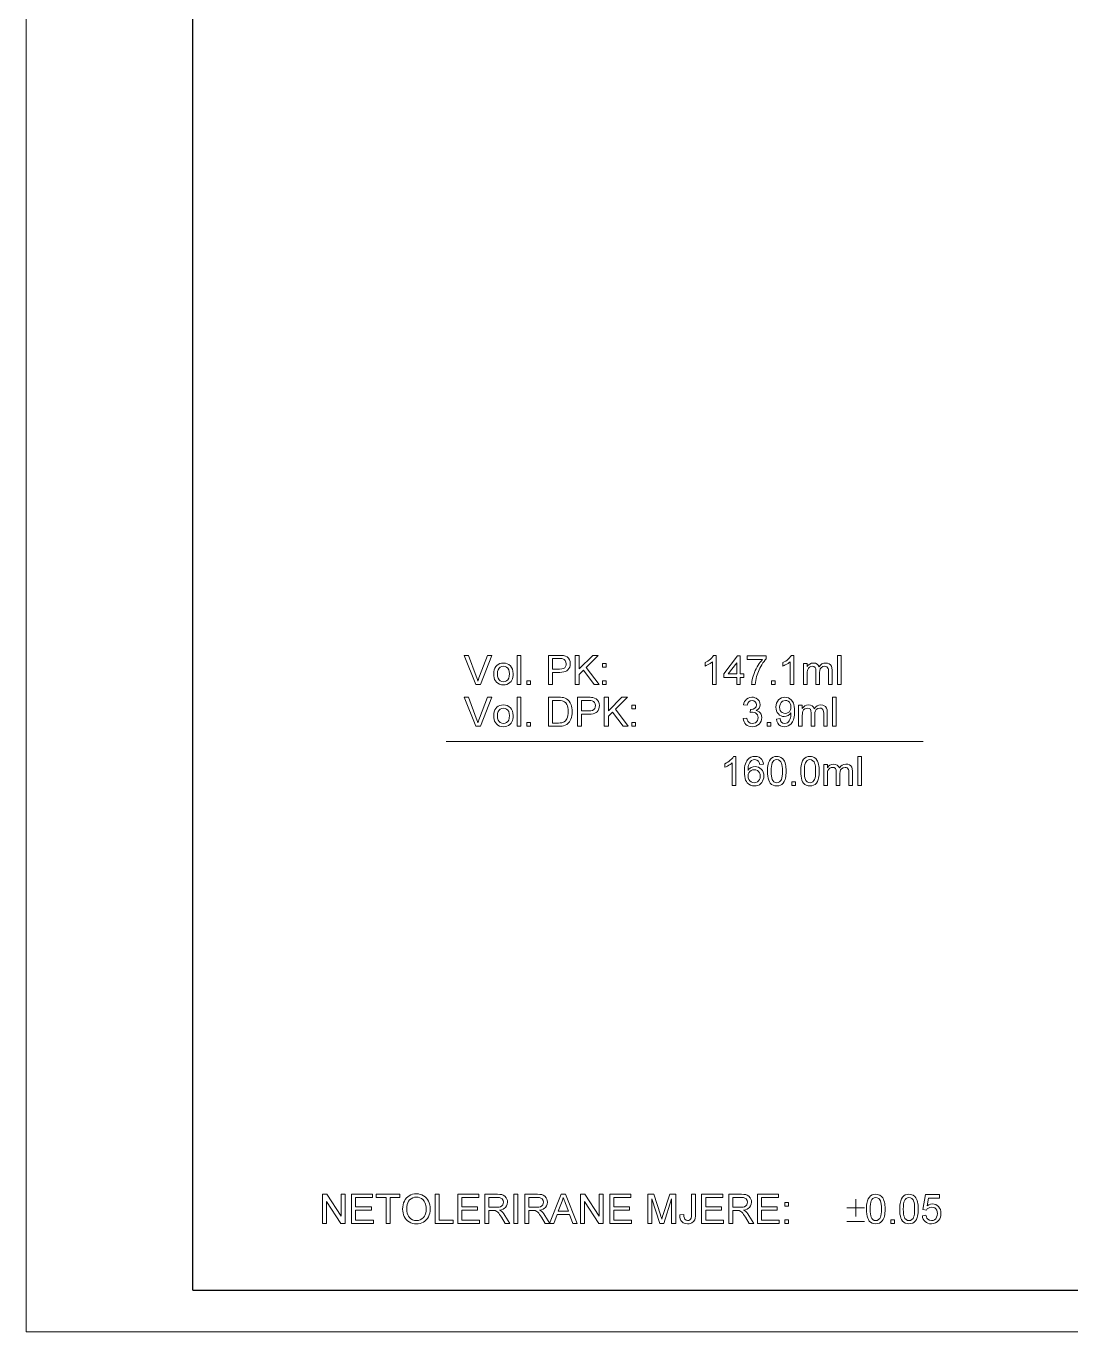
# Model space of a CAD drawing. Extents: x 0 to 297, y 0 to 420.
# Drawn here: x 0 to 125.4, y 0 to 156.8 of the extents above; entities that cross this region are included whole.
import ezdxf

# ---------------------------------------------------------------- set-up
doc = ezdxf.new("R2010")
doc.units = 0

msp = doc.modelspace()

# ---------------------------------------------------------------- linework, layer by layer
at = {"color": 7, "lineweight": 13}
for q in [(0, 420), (297, 0)]:
    msp.add_line((0, 0), q, dxfattribs=at)
at = {"color": 7, "lineweight": 30}
for q in [(20, 415), (292, 5)]:
    msp.add_line((20, 5), q, dxfattribs=at)
at = {"color": 7, "lineweight": 18}
msp.add_line((50.42, 70.91), (107.7, 70.91), dxfattribs=at)
at = {"color": 7, "lineweight": 13}
for points in [[(53.99, 77.74), (52.58, 81.24), (53.1, 81.24), (54.05, 78.73), (54.12, 78.53), (54.19, 78.34), (54.24, 78.16), (54.3, 78.35), (54.36, 78.54), (54.43, 78.73), (55.39, 81.24), (55.91, 81.24), (54.55, 77.74)], [(56.14, 79.01), (56.15, 79.27), (56.2, 79.51), (56.28, 79.72), (56.38, 79.89), (56.52, 80.04), (56.69, 80.16), (56.88, 80.25), (57.08, 80.3), (57.31, 80.32), (57.55, 80.3), (57.77, 80.24), (57.97, 80.13), (58.15, 79.98), (58.29, 79.8), (58.39, 79.58), (58.45, 79.33), (58.47, 79.04), (58.46, 78.81), (58.44, 78.61), (58.39, 78.43), (58.33, 78.28), (58.22, 78.11), (58.08, 77.97), (57.91, 77.85), (57.72, 77.76), (57.52, 77.71), (57.31, 77.7), (57.06, 77.72), (56.83, 77.78), (56.63, 77.89), (56.46, 78.03), (56.34, 78.18), (56.25, 78.35), (56.19, 78.55), (56.15, 78.77)], [(58.96, 77.74), (58.96, 81.24), (59.4, 81.24), (59.4, 77.74)], [(62.7, 77.74), (62.7, 81.24), (64, 81.24), (64.21, 81.24), (64.38, 81.23), (64.52, 81.21), (64.75, 81.15), (64.95, 81.05), (65.1, 80.91), (65.22, 80.72), (65.3, 80.49), (65.33, 80.25), (65.31, 80.04), (65.26, 79.84), (65.17, 79.67), (65.05, 79.51), (64.92, 79.4), (64.76, 79.31), (64.56, 79.25), (64.33, 79.21), (64.06, 79.2), (63.19, 79.2), (63.19, 77.74)], [(63.19, 79.59), (64.05, 79.59), (64.31, 79.61), (64.51, 79.67), (64.66, 79.76), (64.76, 79.89), (64.82, 80.05), (64.84, 80.24), (64.81, 80.44), (64.73, 80.62), (64.61, 80.75), (64.45, 80.82), (64.3, 80.85), (64.04, 80.86), (63.19, 80.86)], [(65.91, 77.74), (65.91, 81.24), (66.4, 81.24), (66.4, 79.62), (68.02, 81.24), (68.68, 81.24), (67.24, 79.8), (68.78, 77.74), (68.18, 77.74), (66.9, 79.46), (66.4, 78.96), (66.4, 77.74)], [(69.21, 79.83), (69.21, 80.27), (69.65, 80.27), (69.65, 79.83)], [(82.83, 77.74), (82.39, 77.74), (82.39, 80.47), (82.27, 80.37), (82.13, 80.28), (81.97, 80.18), (81.81, 80.09), (81.66, 80.01), (81.51, 79.96), (81.51, 80.37), (81.69, 80.46), (81.86, 80.56), (82.01, 80.66), (82.16, 80.78), (82.32, 80.94), (82.45, 81.09), (82.54, 81.24), (82.83, 81.24)], [(85.31, 77.74), (85.31, 78.57), (83.75, 78.57), (83.75, 79.01), (85.4, 81.2), (85.74, 81.2), (85.74, 79.01), (86.18, 79.01), (86.18, 78.57), (85.74, 78.57), (85.74, 77.74)], [(85.31, 79.01), (85.31, 80.36), (84.28, 79.01)], [(86.57, 80.76), (86.57, 81.2), (88.85, 81.2), (88.85, 80.84), (88.72, 80.69), (88.59, 80.52), (88.46, 80.33), (88.33, 80.12), (88.2, 79.9), (88.1, 79.7), (88, 79.51), (87.92, 79.31), (87.84, 79.11), (87.77, 78.9), (87.7, 78.7), (87.65, 78.47), (87.6, 78.24), (87.56, 78), (87.54, 77.74), (87.1, 77.74), (87.11, 77.92), (87.14, 78.1), (87.17, 78.3), (87.22, 78.51), (87.28, 78.73), (87.35, 78.96), (87.43, 79.19), (87.53, 79.41), (87.64, 79.63), (87.75, 79.85), (87.88, 80.06), (88.01, 80.25), (88.14, 80.44), (88.28, 80.6), (88.42, 80.76)], [(92.16, 77.74), (91.72, 77.74), (91.72, 80.47), (91.61, 80.37), (91.47, 80.28), (91.31, 80.18), (91.14, 80.09), (90.99, 80.01), (90.85, 79.96), (90.85, 80.37), (91.02, 80.46), (91.19, 80.56), (91.35, 80.66), (91.49, 80.78), (91.65, 80.94), (91.78, 81.09), (91.88, 81.24), (92.16, 81.24)], [(93.33, 77.74), (93.33, 80.27), (93.76, 80.27), (93.76, 79.89), (93.9, 80.07), (94.07, 80.2), (94.28, 80.29), (94.51, 80.32), (94.76, 80.29), (94.96, 80.2), (95.1, 80.05), (95.2, 79.86), (95.36, 80.06), (95.55, 80.21), (95.76, 80.29), (95.99, 80.32), (96.22, 80.3), (96.42, 80.23), (96.57, 80.11), (96.69, 79.95), (96.75, 79.74), (96.78, 79.47), (96.78, 77.74), (96.34, 77.74), (96.34, 79.32), (96.33, 79.54), (96.3, 79.68), (96.15, 79.86), (96.03, 79.91), (95.89, 79.93), (95.65, 79.89), (95.45, 79.76), (95.35, 79.62), (95.29, 79.43), (95.27, 79.2), (95.27, 77.74), (94.83, 77.74), (94.83, 79.37), (94.81, 79.61), (94.73, 79.79), (94.59, 79.9), (94.39, 79.93), (94.21, 79.91), (94.05, 79.84), (93.92, 79.72), (93.83, 79.56), (93.79, 79.42), (93.77, 79.25), (93.76, 79.04), (93.76, 77.74)], [(97.41, 77.74), (97.41, 81.24), (97.85, 81.24), (97.85, 77.74)], [(56.58, 79.01), (56.6, 78.73), (56.67, 78.49), (56.78, 78.32), (56.93, 78.19), (57.11, 78.11), (57.31, 78.08), (57.5, 78.11), (57.68, 78.19), (57.83, 78.32), (57.94, 78.5), (58.01, 78.73), (58.03, 79.02), (58.01, 79.3), (57.94, 79.52), (57.83, 79.7), (57.67, 79.83), (57.5, 79.91), (57.31, 79.93), (57.11, 79.91), (56.93, 79.83), (56.78, 79.7), (56.67, 79.52), (56.6, 79.29)], [(60.12, 77.74), (60.12, 78.18), (60.56, 78.18), (60.56, 77.74)], [(69.21, 77.74), (69.21, 78.18), (69.65, 78.18), (69.65, 77.74)], [(89.49, 77.74), (89.49, 78.18), (89.92, 78.18), (89.92, 77.74)], [(53.99, 72.72), (52.58, 76.22), (53.1, 76.22), (54.05, 73.7), (54.12, 73.5), (54.19, 73.31), (54.24, 73.13), (54.3, 73.32), (54.36, 73.51), (54.43, 73.7), (55.39, 76.22), (55.91, 76.22), (54.55, 72.72)], [(56.14, 73.98), (56.15, 74.25), (56.2, 74.48), (56.28, 74.69), (56.38, 74.87), (56.52, 75.02), (56.69, 75.14), (56.88, 75.23), (57.08, 75.28), (57.31, 75.3), (57.55, 75.27), (57.77, 75.21), (57.97, 75.1), (58.15, 74.96), (58.29, 74.77), (58.39, 74.55), (58.45, 74.3), (58.47, 74.02), (58.46, 73.79), (58.44, 73.59), (58.39, 73.41), (58.33, 73.26), (58.22, 73.08), (58.08, 72.94), (57.91, 72.82), (57.72, 72.74), (57.52, 72.69), (57.31, 72.67), (57.06, 72.69), (56.83, 72.75), (56.63, 72.86), (56.46, 73.01), (56.34, 73.16), (56.25, 73.33), (56.19, 73.52), (56.15, 73.74)], [(58.96, 72.72), (58.96, 76.22), (59.4, 76.22), (59.4, 72.72)], [(62.7, 72.72), (62.7, 76.22), (63.9, 76.22), (64.14, 76.21), (64.35, 76.2), (64.51, 76.17), (64.7, 76.11), (64.87, 76.03), (65.02, 75.92), (65.19, 75.75), (65.33, 75.55), (65.43, 75.32), (65.49, 75.13), (65.53, 74.93), (65.56, 74.72), (65.57, 74.49), (65.56, 74.23), (65.53, 74), (65.48, 73.78), (65.41, 73.59), (65.33, 73.42), (65.24, 73.27), (65.09, 73.09), (64.92, 72.95), (64.73, 72.85), (64.51, 72.78), (64.34, 72.75), (64.15, 72.73), (63.95, 72.72)], [(63.19, 73.11), (63.91, 73.11), (64.12, 73.12), (64.3, 73.14), (64.44, 73.17), (64.61, 73.25), (64.74, 73.36), (64.84, 73.48), (64.93, 73.63), (64.99, 73.81), (65.04, 74.01), (65.07, 74.24), (65.08, 74.5), (65.07, 74.76), (65.04, 74.99), (64.98, 75.19), (64.91, 75.35), (64.78, 75.53), (64.64, 75.67), (64.48, 75.76), (64.34, 75.8), (64.14, 75.82), (63.9, 75.83), (63.19, 75.83)], [(66.2, 72.72), (66.2, 76.22), (67.5, 76.22), (67.71, 76.22), (67.88, 76.2), (68.02, 76.19), (68.25, 76.12), (68.45, 76.03), (68.6, 75.88), (68.72, 75.69), (68.8, 75.47), (68.83, 75.22), (68.81, 75.01), (68.76, 74.82), (68.67, 74.64), (68.55, 74.48), (68.42, 74.37), (68.26, 74.29), (68.06, 74.23), (67.83, 74.19), (67.56, 74.18), (66.69, 74.18), (66.69, 72.72)], [(66.69, 74.57), (67.55, 74.57), (67.81, 74.58), (68.01, 74.64), (68.16, 74.74), (68.26, 74.86), (68.32, 75.02), (68.34, 75.21), (68.31, 75.42), (68.23, 75.59), (68.11, 75.72), (67.95, 75.8), (67.8, 75.82), (67.54, 75.83), (66.69, 75.83)], [(69.41, 72.72), (69.41, 76.22), (69.9, 76.22), (69.9, 74.6), (71.52, 76.22), (72.18, 76.22), (70.74, 74.78), (72.28, 72.72), (71.68, 72.72), (70.4, 74.44), (69.9, 73.93), (69.9, 72.72)], [(86.08, 73.64), (86.52, 73.69), (86.58, 73.49), (86.66, 73.33), (86.75, 73.21), (86.94, 73.1), (87.18, 73.06), (87.38, 73.08), (87.55, 73.15), (87.69, 73.26), (87.8, 73.41), (87.86, 73.57), (87.88, 73.76), (87.86, 73.94), (87.8, 74.1), (87.69, 74.23), (87.56, 74.34), (87.4, 74.4), (87.22, 74.42), (87.09, 74.41), (86.92, 74.37), (86.97, 74.76), (87.04, 74.76), (87.27, 74.79), (87.49, 74.89), (87.64, 75.06), (87.69, 75.31), (87.65, 75.52), (87.54, 75.68), (87.37, 75.79), (87.16, 75.83), (86.94, 75.79), (86.77, 75.68), (86.64, 75.5), (86.57, 75.25), (86.13, 75.3), (86.18, 75.5), (86.26, 75.69), (86.35, 75.84), (86.48, 75.98), (86.67, 76.11), (86.89, 76.19), (87.14, 76.22), (87.32, 76.21), (87.49, 76.16), (87.65, 76.1), (87.85, 75.95), (88, 75.77), (88.09, 75.55), (88.12, 75.32), (88.09, 75.1), (88, 74.91), (87.85, 74.75), (87.65, 74.62), (87.84, 74.55), (88, 74.45), (88.14, 74.32), (88.24, 74.16), (88.3, 73.97), (88.32, 73.76), (88.3, 73.54), (88.24, 73.34), (88.14, 73.15), (87.99, 72.99), (87.82, 72.85), (87.62, 72.75), (87.41, 72.69), (87.17, 72.67), (86.95, 72.69), (86.76, 72.74), (86.58, 72.82), (86.42, 72.94), (86.29, 73.09), (86.19, 73.25), (86.12, 73.44)], [(90.07, 73.59), (90.51, 73.64), (90.58, 73.38), (90.7, 73.2), (90.85, 73.09), (91.05, 73.06), (91.23, 73.08), (91.39, 73.14), (91.53, 73.24), (91.62, 73.37), (91.7, 73.53), (91.76, 73.75), (91.79, 73.91), (91.81, 74.08), (91.82, 74.26), (91.82, 74.34), (91.67, 74.16), (91.48, 74.01), (91.26, 73.92), (91.02, 73.89), (90.82, 73.91), (90.63, 73.96), (90.46, 74.06), (90.31, 74.2), (90.18, 74.37), (90.09, 74.57), (90.04, 74.79), (90.02, 75.03), (90.04, 75.29), (90.1, 75.52), (90.19, 75.72), (90.33, 75.89), (90.49, 76.04), (90.67, 76.14), (90.87, 76.2), (91.09, 76.22), (91.3, 76.2), (91.51, 76.14), (91.7, 76.04), (91.86, 75.9), (92, 75.72), (92.11, 75.52), (92.18, 75.33), (92.22, 75.1), (92.25, 74.84), (92.26, 74.54), (92.25, 74.28), (92.23, 74.05), (92.21, 73.84), (92.17, 73.65), (92.11, 73.48), (92, 73.24), (91.86, 73.03), (91.69, 72.88), (91.49, 72.76), (91.27, 72.69), (91.03, 72.67), (90.78, 72.7), (90.56, 72.78), (90.38, 72.91), (90.23, 73.1), (90.13, 73.32)], [(91.82, 75.04), (91.8, 75.27), (91.74, 75.46), (91.64, 75.62), (91.5, 75.74), (91.34, 75.81), (91.16, 75.83), (90.97, 75.8), (90.8, 75.73), (90.65, 75.6), (90.55, 75.43), (90.48, 75.24), (90.46, 75.01), (90.48, 74.8), (90.54, 74.63), (90.64, 74.48), (90.78, 74.37), (90.95, 74.3), (91.15, 74.27), (91.33, 74.3), (91.49, 74.37), (91.63, 74.48), (91.73, 74.63), (91.8, 74.82)], [(92.74, 72.72), (92.74, 75.25), (93.18, 75.25), (93.18, 74.87), (93.31, 75.04), (93.49, 75.18), (93.69, 75.27), (93.92, 75.3), (94.17, 75.26), (94.37, 75.17), (94.52, 75.03), (94.62, 74.84), (94.78, 75.04), (94.97, 75.18), (95.18, 75.27), (95.41, 75.3), (95.64, 75.27), (95.83, 75.2), (95.99, 75.09), (96.1, 74.92), (96.17, 74.71), (96.19, 74.45), (96.19, 72.72), (95.76, 72.72), (95.76, 74.29), (95.75, 74.51), (95.71, 74.66), (95.56, 74.84), (95.44, 74.89), (95.31, 74.91), (95.06, 74.86), (94.86, 74.73), (94.77, 74.59), (94.71, 74.4), (94.69, 74.17), (94.69, 72.72), (94.25, 72.72), (94.25, 74.34), (94.22, 74.59), (94.15, 74.77), (94.01, 74.87), (93.8, 74.91), (93.63, 74.88), (93.47, 74.81), (93.34, 74.7), (93.25, 74.54), (93.21, 74.4), (93.19, 74.22), (93.18, 74.01), (93.18, 72.72)], [(96.83, 72.72), (96.83, 76.22), (97.26, 76.22), (97.26, 72.72)], [(56.58, 73.98), (56.6, 73.7), (56.67, 73.47), (56.78, 73.29), (56.93, 73.16), (57.11, 73.08), (57.31, 73.06), (57.5, 73.08), (57.68, 73.16), (57.83, 73.29), (57.94, 73.47), (58.01, 73.71), (58.03, 74), (58.01, 74.27), (57.94, 74.5), (57.83, 74.68), (57.67, 74.8), (57.5, 74.88), (57.31, 74.91), (57.11, 74.88), (56.93, 74.8), (56.78, 74.68), (56.67, 74.5), (56.6, 74.27)], [(72.71, 74.81), (72.71, 75.25), (73.15, 75.25), (73.15, 74.81)], [(60.12, 72.72), (60.12, 73.16), (60.56, 73.16), (60.56, 72.72)], [(72.71, 72.72), (72.71, 73.16), (73.15, 73.16), (73.15, 72.72)], [(88.95, 72.72), (88.95, 73.16), (89.39, 73.16), (89.39, 72.72)], [(85.21, 65.6), (84.77, 65.6), (84.77, 68.33), (84.66, 68.23), (84.52, 68.14), (84.36, 68.04), (84.19, 67.95), (84.04, 67.87), (83.9, 67.82), (83.9, 68.23), (84.08, 68.32), (84.24, 68.42), (84.4, 68.52), (84.54, 68.64), (84.71, 68.8), (84.84, 68.95), (84.93, 69.1), (85.21, 69.1)], [(88.52, 68.18), (88.08, 68.13), (88.01, 68.36), (87.92, 68.52), (87.72, 68.67), (87.48, 68.72), (87.28, 68.69), (87.09, 68.61), (86.98, 68.5), (86.88, 68.37), (86.79, 68.21), (86.74, 68.06), (86.7, 67.88), (86.68, 67.67), (86.67, 67.43), (86.78, 67.57), (86.91, 67.69), (87.05, 67.78), (87.28, 67.86), (87.53, 67.89), (87.73, 67.87), (87.93, 67.81), (88.1, 67.71), (88.26, 67.57), (88.39, 67.4), (88.49, 67.21), (88.55, 66.99), (88.57, 66.75), (88.55, 66.54), (88.5, 66.34), (88.42, 66.14), (88.31, 65.97), (88.18, 65.82), (88.03, 65.71), (87.85, 65.62), (87.66, 65.57), (87.46, 65.56), (87.2, 65.58), (86.97, 65.65), (86.76, 65.78), (86.57, 65.95), (86.47, 66.09), (86.38, 66.27), (86.32, 66.47), (86.27, 66.7), (86.24, 66.96), (86.23, 67.24), (86.24, 67.52), (86.26, 67.77), (86.3, 68), (86.36, 68.21), (86.43, 68.4), (86.51, 68.56), (86.61, 68.71), (86.79, 68.88), (87, 69.01), (87.24, 69.08), (87.51, 69.1), (87.77, 69.08), (88, 69), (88.2, 68.86), (88.32, 68.73), (88.41, 68.57), (88.48, 68.39)], [(89, 67.33), (89.01, 67.57), (89.02, 67.79), (89.05, 67.99), (89.08, 68.17), (89.13, 68.33), (89.23, 68.57), (89.35, 68.76), (89.5, 68.91), (89.68, 69.02), (89.89, 69.08), (90.12, 69.1), (90.3, 69.09), (90.46, 69.05), (90.62, 68.99), (90.81, 68.86), (90.96, 68.67), (91.04, 68.52), (91.11, 68.34), (91.16, 68.15), (91.2, 67.99), (91.22, 67.79), (91.23, 67.57), (91.24, 67.33), (91.23, 67.09), (91.22, 66.88), (91.19, 66.68), (91.16, 66.49), (91.12, 66.33), (91.02, 66.09), (90.9, 65.9), (90.74, 65.75), (90.57, 65.64), (90.36, 65.58), (90.12, 65.56), (89.89, 65.58), (89.68, 65.64), (89.5, 65.75), (89.34, 65.89), (89.24, 66.06), (89.15, 66.26), (89.09, 66.48), (89.04, 66.73), (89.01, 67.02)], [(92.99, 67.33), (92.99, 67.57), (93.01, 67.79), (93.03, 67.99), (93.07, 68.17), (93.11, 68.33), (93.21, 68.57), (93.34, 68.76), (93.49, 68.91), (93.66, 69.02), (93.87, 69.08), (94.11, 69.1), (94.28, 69.09), (94.45, 69.05), (94.6, 68.99), (94.8, 68.86), (94.95, 68.67), (95.02, 68.52), (95.09, 68.34), (95.15, 68.15), (95.18, 67.99), (95.21, 67.79), (95.22, 67.57), (95.23, 67.33), (95.22, 67.09), (95.21, 66.88), (95.18, 66.68), (95.15, 66.49), (95.1, 66.33), (95.01, 66.09), (94.88, 65.9), (94.73, 65.75), (94.55, 65.64), (94.34, 65.58), (94.11, 65.56), (93.87, 65.58), (93.66, 65.64), (93.48, 65.75), (93.33, 65.89), (93.22, 66.06), (93.14, 66.26), (93.07, 66.48), (93.03, 66.73), (93, 67.02)], [(99.84, 65.6), (99.84, 69.1), (100.28, 69.1), (100.28, 65.6)], [(86.67, 66.76), (86.69, 66.55), (86.77, 66.35), (86.89, 66.18), (87.04, 66.05), (87.22, 65.97), (87.43, 65.95), (87.62, 65.97), (87.79, 66.04), (87.93, 66.16), (88.04, 66.32), (88.11, 66.51), (88.13, 66.74), (88.11, 66.96), (88.04, 67.14), (87.94, 67.3), (87.79, 67.41), (87.62, 67.48), (87.41, 67.5), (87.21, 67.48), (87.04, 67.41), (86.88, 67.3), (86.77, 67.15), (86.69, 66.97)], [(89.44, 67.33), (89.45, 67.01), (89.47, 66.74), (89.51, 66.52), (89.57, 66.34), (89.64, 66.21), (89.78, 66.06), (89.94, 65.97), (90.12, 65.95), (90.3, 65.97), (90.46, 66.06), (90.61, 66.21), (90.68, 66.34), (90.73, 66.52), (90.77, 66.74), (90.79, 67.01), (90.8, 67.33), (90.79, 67.64), (90.77, 67.91), (90.73, 68.13), (90.68, 68.31), (90.61, 68.44), (90.47, 68.59), (90.31, 68.69), (90.12, 68.72), (89.94, 68.69), (89.78, 68.61), (89.64, 68.47), (89.57, 68.33), (89.51, 68.14), (89.47, 67.91), (89.45, 67.64)], [(93.43, 67.33), (93.43, 67.01), (93.46, 66.74), (93.5, 66.52), (93.55, 66.34), (93.62, 66.21), (93.76, 66.06), (93.93, 65.97), (94.11, 65.95), (94.29, 65.97), (94.45, 66.06), (94.59, 66.21), (94.66, 66.34), (94.72, 66.52), (94.76, 66.74), (94.78, 67.01), (94.79, 67.33), (94.78, 67.64), (94.76, 67.91), (94.72, 68.13), (94.67, 68.31), (94.6, 68.44), (94.46, 68.59), (94.29, 68.69), (94.1, 68.72), (93.92, 68.69), (93.76, 68.61), (93.63, 68.47), (93.56, 68.33), (93.5, 68.14), (93.46, 67.91), (93.43, 67.64)], [(95.76, 65.6), (95.76, 68.13), (96.2, 68.13), (96.2, 67.75), (96.33, 67.93), (96.51, 68.06), (96.71, 68.15), (96.94, 68.18), (97.19, 68.15), (97.39, 68.06), (97.54, 67.91), (97.64, 67.72), (97.8, 67.92), (97.98, 68.07), (98.19, 68.15), (98.42, 68.18), (98.66, 68.16), (98.85, 68.09), (99.01, 67.97), (99.12, 67.81), (99.19, 67.6), (99.21, 67.33), (99.21, 65.6), (98.77, 65.6), (98.77, 67.18), (98.76, 67.4), (98.73, 67.54), (98.58, 67.72), (98.46, 67.78), (98.32, 67.79), (98.08, 67.75), (97.88, 67.62), (97.78, 67.48), (97.72, 67.29), (97.7, 67.06), (97.7, 65.6), (97.27, 65.6), (97.27, 67.23), (97.24, 67.47), (97.16, 67.65), (97.02, 67.76), (96.82, 67.79), (96.65, 67.77), (96.49, 67.7), (96.36, 67.58), (96.27, 67.42), (96.23, 67.28), (96.21, 67.11), (96.2, 66.9), (96.2, 65.6)], [(91.92, 65.6), (91.92, 66.04), (92.36, 66.04), (92.36, 65.6)], [(35.58, 13.02), (35.58, 16.52), (36.09, 16.52), (37.81, 13.88), (37.81, 16.52), (38.3, 16.52), (38.3, 13.02), (37.78, 13.02), (36.06, 15.67), (36.06, 13.02)], [(39.08, 13.02), (39.08, 16.52), (41.6, 16.52), (41.6, 16.13), (39.56, 16.13), (39.56, 15.02), (41.46, 15.02), (41.46, 14.63), (39.56, 14.63), (39.56, 13.41), (41.7, 13.41), (41.7, 13.02)], [(43.21, 13.02), (43.21, 16.13), (42.04, 16.13), (42.04, 16.52), (44.86, 16.52), (44.86, 16.13), (43.69, 16.13), (43.69, 13.02)], [(45.2, 14.73), (45.21, 15.01), (45.25, 15.26), (45.32, 15.5), (45.41, 15.71), (45.52, 15.91), (45.66, 16.08), (45.82, 16.23), (46, 16.35), (46.19, 16.45), (46.4, 16.52), (46.62, 16.56), (46.86, 16.57), (47.09, 16.56), (47.31, 16.51), (47.52, 16.44), (47.72, 16.34), (47.9, 16.22), (48.06, 16.07), (48.19, 15.89), (48.3, 15.7), (48.39, 15.49), (48.46, 15.26), (48.49, 15.02), (48.51, 14.77), (48.49, 14.51), (48.45, 14.27), (48.39, 14.04), (48.29, 13.82), (48.18, 13.63), (48.04, 13.45), (47.88, 13.31), (47.69, 13.19), (47.49, 13.1), (47.29, 13.03), (47.08, 12.99), (46.85, 12.98), (46.62, 12.99), (46.39, 13.03), (46.18, 13.11), (45.98, 13.21), (45.8, 13.34), (45.64, 13.49), (45.51, 13.67), (45.4, 13.86), (45.31, 14.07), (45.25, 14.28), (45.21, 14.5)], [(45.69, 14.72), (45.7, 14.48), (45.74, 14.26), (45.81, 14.06), (45.9, 13.88), (46.02, 13.73), (46.2, 13.57), (46.39, 13.45), (46.61, 13.39), (46.85, 13.36), (47.1, 13.39), (47.32, 13.46), (47.51, 13.57), (47.69, 13.73), (47.81, 13.89), (47.9, 14.07), (47.97, 14.28), (48.01, 14.51), (48.02, 14.77), (48.01, 14.98), (47.99, 15.17), (47.94, 15.35), (47.88, 15.52), (47.77, 15.71), (47.63, 15.88), (47.47, 16.01), (47.28, 16.11), (47.08, 16.16), (46.86, 16.18), (46.63, 16.16), (46.41, 16.1), (46.21, 15.99), (46.03, 15.85), (45.91, 15.69), (45.81, 15.5), (45.74, 15.28), (45.7, 15.02)], [(49.09, 13.02), (49.09, 16.52), (49.58, 16.52), (49.58, 13.41), (51.28, 13.41), (51.28, 13.02)], [(51.81, 13.02), (51.81, 16.52), (54.34, 16.52), (54.34, 16.13), (52.3, 16.13), (52.3, 15.02), (54.19, 15.02), (54.19, 14.63), (52.3, 14.63), (52.3, 13.41), (54.44, 13.41), (54.44, 13.02)], [(55.07, 13.02), (55.07, 16.52), (56.6, 16.52), (56.87, 16.51), (57.1, 16.48), (57.28, 16.43), (57.49, 16.3), (57.65, 16.1), (57.73, 15.93), (57.78, 15.76), (57.79, 15.57), (57.77, 15.34), (57.69, 15.13), (57.56, 14.95), (57.43, 14.84), (57.27, 14.74), (57.07, 14.67), (56.85, 14.63), (57, 14.54), (57.12, 14.45), (57.24, 14.32), (57.37, 14.16), (57.49, 13.98), (58.07, 13.02), (57.51, 13.02), (57.06, 13.76), (56.94, 13.95), (56.84, 14.11), (56.74, 14.24), (56.63, 14.39), (56.52, 14.47), (56.32, 14.56), (56.07, 14.58), (55.56, 14.58), (55.56, 13.02)], [(55.56, 14.97), (56.51, 14.97), (56.78, 14.98), (56.97, 15.03), (57.12, 15.12), (57.22, 15.25), (57.28, 15.4), (57.31, 15.56), (57.26, 15.79), (57.14, 15.97), (57.01, 16.06), (56.83, 16.12), (56.62, 16.13), (55.56, 16.13)], [(58.55, 13.02), (58.55, 16.52), (59.04, 16.52), (59.04, 13.02)], [(59.87, 13.02), (59.87, 16.52), (61.4, 16.52), (61.67, 16.51), (61.9, 16.48), (62.08, 16.43), (62.29, 16.3), (62.45, 16.1), (62.53, 15.93), (62.57, 15.76), (62.59, 15.57), (62.56, 15.34), (62.49, 15.13), (62.36, 14.95), (62.23, 14.84), (62.06, 14.74), (61.87, 14.67), (61.64, 14.63), (61.8, 14.54), (61.91, 14.45), (62.04, 14.32), (62.17, 14.16), (62.28, 13.98), (62.87, 13.02), (62.31, 13.02), (61.86, 13.76), (61.74, 13.95), (61.63, 14.11), (61.54, 14.24), (61.42, 14.39), (61.32, 14.47), (61.11, 14.56), (60.87, 14.58), (60.35, 14.58), (60.35, 13.02)], [(60.35, 14.97), (61.31, 14.97), (61.57, 14.98), (61.77, 15.03), (61.91, 15.12), (62.02, 15.25), (62.08, 15.4), (62.1, 15.56), (62.06, 15.79), (61.94, 15.97), (61.81, 16.06), (61.63, 16.12), (61.41, 16.13), (60.35, 16.13)], [(62.84, 13.02), (64.23, 16.52), (64.76, 16.52), (66.15, 13.02), (65.64, 13.02), (65.24, 14.09), (63.74, 14.09), (63.35, 13.02)], [(63.89, 14.48), (65.1, 14.48), (64.75, 15.43), (64.68, 15.64), (64.61, 15.82), (64.55, 15.99), (64.49, 16.13), (64.42, 15.92), (64.34, 15.71), (64.26, 15.49)], [(66.57, 13.02), (66.57, 16.52), (67.08, 16.52), (68.8, 13.88), (68.8, 16.52), (69.29, 16.52), (69.29, 13.02), (68.77, 13.02), (67.05, 15.67), (67.05, 13.02)], [(70.07, 13.02), (70.07, 16.52), (72.59, 16.52), (72.59, 16.13), (70.55, 16.13), (70.55, 15.02), (72.45, 15.02), (72.45, 14.63), (70.55, 14.63), (70.55, 13.41), (72.69, 13.41), (72.69, 13.02)], [(74.64, 13.02), (74.64, 16.52), (75.36, 16.52), (76.15, 14.06), (76.22, 13.85), (76.27, 13.68), (76.31, 13.54), (76.36, 13.69), (76.42, 13.88), (76.49, 14.1), (77.28, 16.52), (77.99, 16.52), (77.99, 13.02), (77.5, 13.02), (77.5, 15.99), (76.55, 13.02), (76.07, 13.02), (75.12, 15.99), (75.12, 13.02)], [(78.48, 14.04), (78.96, 14.09), (78.98, 13.84), (79.03, 13.65), (79.1, 13.52), (79.24, 13.4), (79.42, 13.36), (79.57, 13.38), (79.69, 13.44), (79.78, 13.54), (79.84, 13.66), (79.88, 13.84), (79.89, 14.1), (79.89, 16.52), (80.37, 16.52), (80.37, 14.15), (80.36, 13.88), (80.33, 13.65), (80.27, 13.47), (80.13, 13.26), (79.94, 13.1), (79.78, 13.03), (79.6, 12.99), (79.4, 12.98), (79.12, 13), (78.89, 13.09), (78.71, 13.24), (78.6, 13.39), (78.53, 13.57), (78.49, 13.79)], [(81.1, 13.02), (81.1, 16.52), (83.63, 16.52), (83.63, 16.13), (81.59, 16.13), (81.59, 15.02), (83.48, 15.02), (83.48, 14.63), (81.59, 14.63), (81.59, 13.41), (83.73, 13.41), (83.73, 13.02)], [(84.36, 13.02), (84.36, 16.52), (85.89, 16.52), (86.16, 16.51), (86.39, 16.48), (86.57, 16.43), (86.78, 16.3), (86.94, 16.1), (87.02, 15.93), (87.07, 15.76), (87.08, 15.57), (87.06, 15.34), (86.98, 15.13), (86.85, 14.95), (86.72, 14.84), (86.56, 14.74), (86.36, 14.67), (86.14, 14.63), (86.29, 14.54), (86.41, 14.45), (86.53, 14.32), (86.66, 14.16), (86.78, 13.98), (87.36, 13.02), (86.8, 13.02), (86.35, 13.76), (86.23, 13.95), (86.13, 14.11), (86.03, 14.24), (85.91, 14.39), (85.81, 14.47), (85.61, 14.56), (85.36, 14.58), (84.84, 14.58), (84.84, 13.02)], [(84.84, 14.97), (85.8, 14.97), (86.07, 14.98), (86.26, 15.03), (86.41, 15.12), (86.51, 15.25), (86.57, 15.4), (86.59, 15.56), (86.55, 15.79), (86.43, 15.97), (86.3, 16.06), (86.12, 16.12), (85.91, 16.13), (84.84, 16.13)], [(87.79, 13.02), (87.79, 16.52), (90.32, 16.52), (90.32, 16.13), (88.28, 16.13), (88.28, 15.02), (90.18, 15.02), (90.18, 14.63), (88.28, 14.63), (88.28, 13.41), (90.42, 13.41), (90.42, 13.02)], [(100.89, 14.75), (100.89, 14.99), (100.91, 15.2), (100.93, 15.41), (100.97, 15.59), (101.01, 15.75), (101.11, 15.99), (101.24, 16.18), (101.39, 16.33), (101.56, 16.44), (101.77, 16.5), (102.01, 16.52), (102.18, 16.51), (102.35, 16.47), (102.5, 16.41), (102.7, 16.27), (102.85, 16.09), (102.92, 15.93), (102.99, 15.76), (103.05, 15.57), (103.08, 15.4), (103.11, 15.21), (103.12, 14.99), (103.13, 14.75), (103.12, 14.51), (103.11, 14.29), (103.08, 14.09), (103.05, 13.91), (103, 13.75), (102.91, 13.51), (102.78, 13.32), (102.63, 13.17), (102.45, 13.06), (102.24, 13), (102.01, 12.98), (101.77, 13), (101.56, 13.06), (101.38, 13.16), (101.23, 13.31), (101.12, 13.48), (101.04, 13.67), (100.97, 13.9), (100.93, 14.15), (100.9, 14.44)], [(101.33, 14.75), (101.33, 14.43), (101.36, 14.16), (101.4, 13.93), (101.45, 13.76), (101.52, 13.63), (101.66, 13.48), (101.83, 13.39), (102.01, 13.36), (102.19, 13.39), (102.35, 13.48), (102.49, 13.63), (102.56, 13.76), (102.62, 13.94), (102.66, 14.16), (102.68, 14.43), (102.69, 14.75), (102.68, 15.06), (102.66, 15.33), (102.62, 15.55), (102.57, 15.73), (102.5, 15.86), (102.36, 16.01), (102.19, 16.1), (102, 16.13), (101.82, 16.11), (101.66, 16.03), (101.53, 15.89), (101.46, 15.75), (101.4, 15.56), (101.36, 15.33), (101.33, 15.06)], [(104.88, 14.75), (104.88, 14.99), (104.9, 15.2), (104.92, 15.41), (104.96, 15.59), (105, 15.75), (105.1, 15.99), (105.22, 16.18), (105.37, 16.33), (105.55, 16.44), (105.76, 16.5), (105.99, 16.52), (106.17, 16.51), (106.34, 16.47), (106.49, 16.41), (106.69, 16.27), (106.83, 16.09), (106.91, 15.93), (106.98, 15.76), (107.03, 15.57), (107.07, 15.4), (107.09, 15.21), (107.11, 14.99), (107.11, 14.75), (107.11, 14.51), (107.09, 14.29), (107.07, 14.09), (107.03, 13.91), (106.99, 13.75), (106.89, 13.51), (106.77, 13.32), (106.62, 13.17), (106.44, 13.06), (106.23, 13), (105.99, 12.98), (105.76, 13), (105.55, 13.06), (105.37, 13.16), (105.21, 13.31), (105.11, 13.48), (105.03, 13.67), (104.96, 13.9), (104.91, 14.15), (104.88, 14.44)], [(105.31, 14.75), (105.32, 14.43), (105.34, 14.16), (105.38, 13.93), (105.44, 13.76), (105.51, 13.63), (105.65, 13.48), (105.81, 13.39), (105.99, 13.36), (106.18, 13.39), (106.34, 13.48), (106.48, 13.63), (106.55, 13.76), (106.6, 13.94), (106.64, 14.16), (106.67, 14.43), (106.67, 14.75), (106.67, 15.06), (106.64, 15.33), (106.61, 15.55), (106.55, 15.73), (106.48, 15.86), (106.34, 16.01), (106.18, 16.1), (105.99, 16.13), (105.81, 16.11), (105.65, 16.03), (105.52, 15.89), (105.44, 15.75), (105.39, 15.56), (105.35, 15.33), (105.32, 15.06)], [(107.6, 13.95), (108.03, 14), (108.08, 13.8), (108.15, 13.65), (108.25, 13.52), (108.44, 13.4), (108.68, 13.36), (108.89, 13.39), (109.07, 13.47), (109.21, 13.59), (109.31, 13.76), (109.38, 13.96), (109.4, 14.2), (109.38, 14.42), (109.32, 14.61), (109.22, 14.76), (109.08, 14.88), (108.9, 14.95), (108.69, 14.97), (108.49, 14.94), (108.32, 14.87), (108.19, 14.76), (108.08, 14.63), (107.65, 14.68), (107.99, 16.48), (109.64, 16.48), (109.64, 16.04), (108.35, 16.04), (108.18, 15.13), (108.38, 15.26), (108.59, 15.33), (108.81, 15.36), (109.01, 15.34), (109.2, 15.28), (109.38, 15.18), (109.54, 15.04), (109.67, 14.87), (109.76, 14.68), (109.81, 14.46), (109.83, 14.22), (109.82, 13.99), (109.77, 13.78), (109.68, 13.58), (109.57, 13.4), (109.39, 13.21), (109.18, 13.08), (108.95, 13), (108.68, 12.98), (108.46, 12.99), (108.26, 13.04), (108.09, 13.12), (107.93, 13.24), (107.8, 13.39), (107.7, 13.55), (107.63, 13.74)], [(91.1, 15.11), (91.1, 15.55), (91.54, 15.55), (91.54, 15.11)], [(91.1, 13.02), (91.1, 13.46), (91.54, 13.46), (91.54, 13.02)], [(103.81, 13.02), (103.81, 13.46), (104.24, 13.46), (104.24, 13.02)]]:
    msp.add_lwpolyline(points, close=True, dxfattribs=at)
for points in [[(99.6, 13.84), (99.6, 15.94)], [(98.55, 14.89), (100.65, 14.89)], [(98.55, 13.26), (100.65, 13.26)]]:
    msp.add_lwpolyline(points, dxfattribs=at)

doc.saveas('drawing.dxf')
